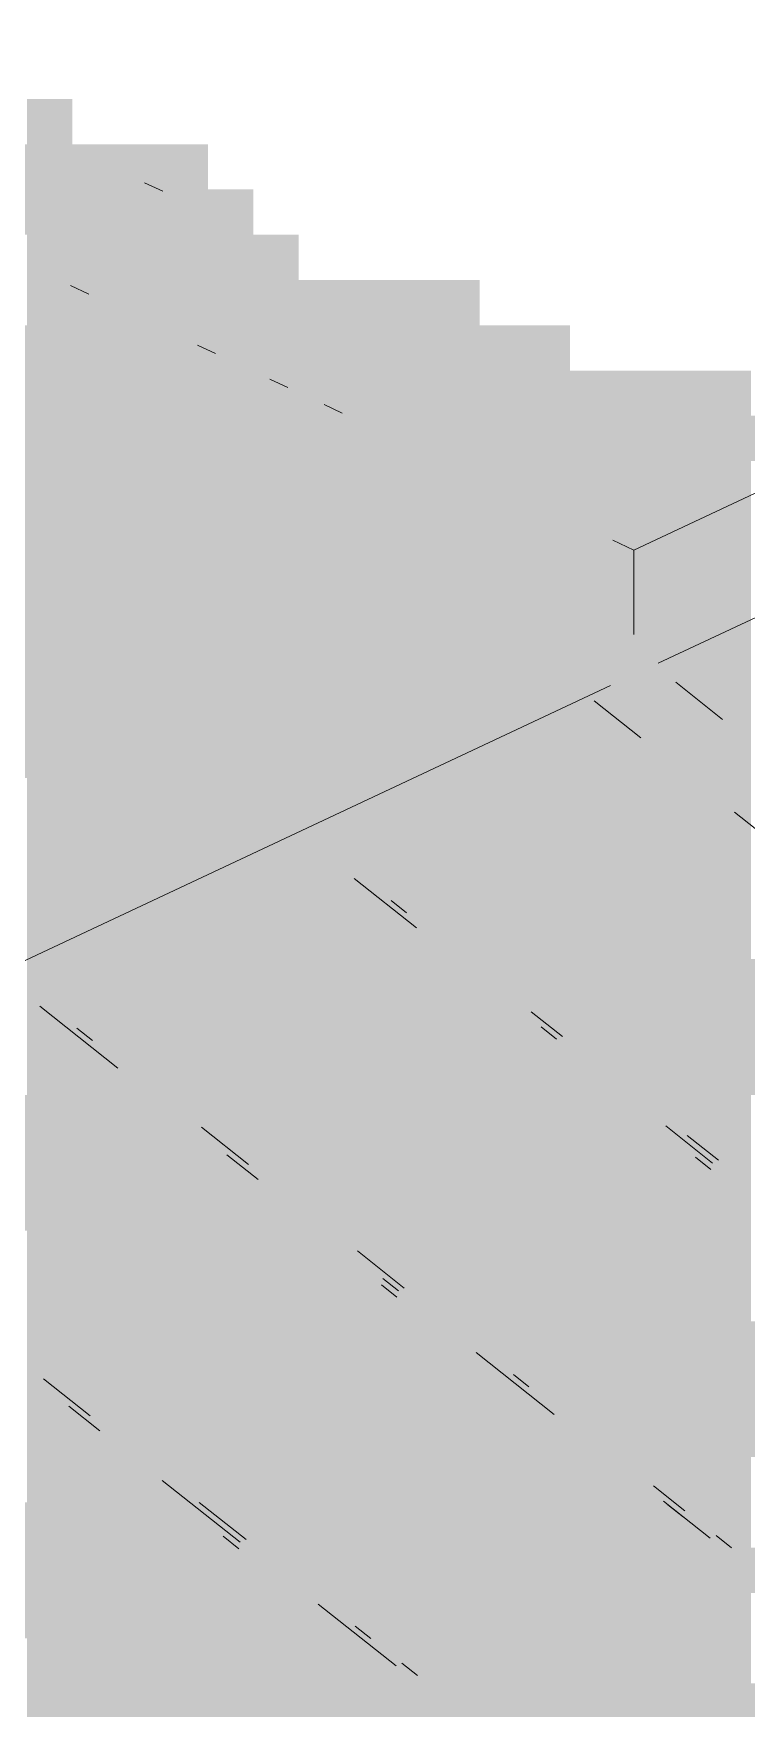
# Model space of a CAD drawing. Header units: millimetres. Extents: x 5 to 1315, y 5 to 292.
# Drawn here: x 1167.57 to 1169.089, y 91.334 to 94.9 of the extents above; entities that cross this region are included whole.
import ezdxf

# ---------------------------------------------------------------- set-up
doc = ezdxf.new("R2010")
doc.units = ezdxf.units.MM
doc.layers.add('EXISTING', color=7, linetype='Continuous')
doc.layers.add('IMAGES', color=7, linetype='Continuous')

# ---------------------------------------------------------------- blocks, each defined once
blk = doc.blocks.new('SHEET_03')
at = {"layer": 'EXISTING', "color": 250, "lineweight": 9}
for p, q in [((268.8487, 93.8004), (272.9076, 95.706)), ((268.9003, 93.5593), (272.6375, 95.3138)), ((267.8454, 94.5646), (267.8068, 94.5827)), ((267.649, 94.3637), (267.6876, 94.3456)), ((267.9191, 94.2369), (267.9577, 94.2188)), ((268.0735, 94.1644), (268.112, 94.1463)), ((268.1892, 94.1101), (268.2278, 94.092)), ((268.8041, 93.8214), (268.8487, 93.8004)), ((268.8487, 93.8004), (268.8487, 93.6205)), ((265.0236, 91.7393), (268.7993, 93.5119)), ((269.0375, 93.44), (268.9379, 93.519)), ((268.7642, 93.4794), (268.8638, 93.4003)), ((269.063, 93.2423), (269.1958, 93.137)), ((268.2527, 93.101), (268.3855, 92.9957)), ((268.3647, 93.0279), (268.3316, 93.0542)), ((267.5838, 92.8289), (267.7497, 92.6972)), ((268.6967, 92.7645), (268.6303, 92.8172)), ((267.6958, 92.7558), (267.6626, 92.7821)), ((268.651, 92.785), (268.6842, 92.7586)), ((268.0278, 92.4924), (267.9282, 92.5714)), ((268.9166, 92.5742), (269.0162, 92.4952)), ((269.0287, 92.5011), (268.9623, 92.5538)), ((267.9821, 92.5128), (268.0485, 92.4602)), ((269.013, 92.4816), (268.9798, 92.5079)), ((268.3598, 92.229), (268.2602, 92.308)), ((268.3141, 92.2495), (268.3473, 92.2231)), ((268.3441, 92.2095), (268.3109, 92.2358)), ((268.5132, 92.0914), (268.6792, 91.9597)), ((267.6909, 91.9569), (267.5913, 92.0359)), ((268.6253, 92.0183), (268.5921, 92.0446)), ((267.6452, 91.9773), (267.7116, 91.9247)), ((267.8443, 91.8193), (268.0103, 91.6876)), ((268.9573, 91.7549), (268.8909, 91.8076)), ((268.9116, 91.7754), (269.0112, 91.6963)), ((268.0228, 91.6935), (267.9232, 91.7725)), ((268.9541, 91.7413), (268.9209, 91.7676)), ((269.0569, 91.6759), (269.0237, 91.7022)), ((268.0072, 91.674), (267.974, 91.7003)), ((268.1763, 91.5559), (268.3423, 91.4242)), ((268.2884, 91.4828), (268.2552, 91.5091)), ((268.388, 91.4037), (268.3548, 91.4301))]:
    blk.add_line(p, q, dxfattribs=at)
at = {"layer": 'IMAGES', "color": 7}
for points in [[(267.5564, 94.6647), (267.6527, 94.6647), (267.5564, 94.7611), (267.6527, 94.7611)], [(267.2673, 94.5683), (267.6527, 94.5683), (267.2673, 94.6647), (267.6527, 94.6647)], [(267.6527, 94.5683), (267.7491, 94.5683), (267.6527, 94.6647), (267.7491, 94.6647)], [(267.7491, 94.5683), (267.9418, 94.5683), (267.7491, 94.6647), (267.9418, 94.6647)], [(267.3636, 94.4719), (267.7491, 94.4719), (267.3636, 94.5683), (267.7491, 94.5683)], [(267.7491, 94.4719), (267.9418, 94.4719), (267.7491, 94.5683), (267.9418, 94.5683)], [(267.9418, 94.4719), (268.0382, 94.4719), (267.9418, 94.5683), (268.0382, 94.5683)], [(267.5564, 94.3755), (267.6527, 94.3755), (267.5564, 94.4719), (267.6527, 94.4719)], [(267.6527, 94.3755), (268.1345, 94.3755), (267.6527, 94.4719), (268.1345, 94.4719)], [(267.5564, 94.2791), (267.6527, 94.2791), (267.5564, 94.3755), (267.6527, 94.3755)], [(267.6527, 94.2791), (267.7491, 94.2791), (267.6527, 94.3755), (267.7491, 94.3755)], [(267.7491, 94.2791), (268.2309, 94.2791), (267.7491, 94.3755), (268.2309, 94.3755)], [(268.2309, 94.2791), (268.3273, 94.2791), (268.2309, 94.3755), (268.3273, 94.3755)], [(268.3273, 94.2791), (268.52, 94.2791), (268.3273, 94.3755), (268.52, 94.3755)], [(265.5327, 94.1827), (267.6527, 94.1827), (265.5327, 94.2791), (267.6527, 94.2791)], [(267.6527, 94.1827), (267.7491, 94.1827), (267.6527, 94.2791), (267.7491, 94.2791)], [(267.7491, 94.1827), (267.8455, 94.1827), (267.7491, 94.2791), (267.8455, 94.2791)], [(267.8455, 94.1827), (267.9418, 94.1827), (267.8455, 94.2791), (267.9418, 94.2791)], [(267.9418, 94.1827), (268.0382, 94.1827), (267.9418, 94.2791), (268.0382, 94.2791)], [(268.0382, 94.1827), (268.4236, 94.1827), (268.0382, 94.2791), (268.4236, 94.2791)], [(268.4236, 94.1827), (268.52, 94.1827), (268.4236, 94.2791), (268.52, 94.2791)], [(268.52, 94.1827), (268.6164, 94.1827), (268.52, 94.2791), (268.6164, 94.2791)], [(268.6164, 94.1827), (268.7127, 94.1827), (268.6164, 94.2791), (268.7127, 94.2791)], [(265.7255, 94.0863), (267.9418, 94.0863), (265.7255, 94.1827), (267.9418, 94.1827)], [(267.9418, 94.0863), (268.0382, 94.0863), (267.9418, 94.1827), (268.0382, 94.1827)], [(268.0382, 94.0863), (268.1345, 94.0863), (268.0382, 94.1827), (268.1345, 94.1827)], [(268.1345, 94.0863), (268.2309, 94.0863), (268.1345, 94.1827), (268.2309, 94.1827)], [(268.2309, 94.0863), (268.3273, 94.0863), (268.2309, 94.1827), (268.3273, 94.1827)], [(268.3273, 94.0863), (268.6164, 94.0863), (268.3273, 94.1827), (268.6164, 94.1827)], [(268.6164, 94.0863), (268.7127, 94.0863), (268.6164, 94.1827), (268.7127, 94.1827)], [(268.7127, 94.0863), (268.8091, 94.0863), (268.7127, 94.1827), (268.8091, 94.1827)], [(268.8091, 94.0863), (269.0018, 94.0863), (268.8091, 94.1827), (269.0018, 94.1827)], [(269.0018, 94.0863), (269.0982, 94.0863), (269.0018, 94.1827), (269.0982, 94.1827)], [(265.9182, 93.9899), (268.0382, 93.9899), (265.9182, 94.0863), (268.0382, 94.0863)], [(268.0382, 93.9899), (268.1345, 93.9899), (268.0382, 94.0863), (268.1345, 94.0863)], [(268.1345, 93.9899), (268.2309, 93.9899), (268.1345, 94.0863), (268.2309, 94.0863)], [(268.2309, 93.9899), (268.3273, 93.9899), (268.2309, 94.0863), (268.3273, 94.0863)], [(268.3273, 93.9899), (268.4236, 93.9899), (268.3273, 94.0863), (268.4236, 94.0863)], [(268.4236, 93.9899), (268.8091, 93.9899), (268.4236, 94.0863), (268.8091, 94.0863)], [(268.8091, 93.9899), (268.9055, 93.9899), (268.8091, 94.0863), (268.9055, 94.0863)], [(268.9055, 93.9899), (269.2909, 93.9899), (268.9055, 94.0863), (269.2909, 94.0863)], [(266.1109, 93.8935), (268.3273, 93.8935), (266.1109, 93.9899), (268.3273, 93.9899)], [(268.3273, 93.8935), (268.52, 93.8935), (268.3273, 93.9899), (268.52, 93.9899)], [(268.52, 93.8935), (268.6164, 93.8935), (268.52, 93.9899), (268.6164, 93.9899)], [(268.6164, 93.8935), (269.0018, 93.8935), (268.6164, 93.9899), (269.0018, 93.9899)], [(269.0018, 93.8935), (269.0982, 93.8935), (269.0018, 93.9899), (269.0982, 93.9899)], [(266.4, 93.797), (268.52, 93.797), (266.4, 93.8935), (268.52, 93.8935)], [(268.52, 93.797), (268.6164, 93.797), (268.52, 93.8935), (268.6164, 93.8935)], [(268.6164, 93.797), (268.7127, 93.797), (268.6164, 93.8935), (268.7127, 93.8935)], [(268.7127, 93.797), (268.8091, 93.797), (268.7127, 93.8935), (268.8091, 93.8935)], [(268.8091, 93.797), (268.9055, 93.797), (268.8091, 93.8935), (268.9055, 93.8935)], [(268.9055, 93.797), (269.0018, 93.797), (268.9055, 93.8935), (269.0018, 93.8935)], [(269.0018, 93.797), (269.0982, 93.797), (269.0018, 93.8935), (269.0982, 93.8935)], [(266.4964, 93.7006), (268.8091, 93.7006), (266.4964, 93.797), (268.8091, 93.797)], [(268.8091, 93.6042), (268.9055, 93.6042), (268.8091, 93.797), (268.9055, 93.797)], [(268.9055, 93.7006), (269.0018, 93.7006), (268.9055, 93.797), (269.0018, 93.797)], [(269.0018, 93.7006), (269.0982, 93.7006), (269.0018, 93.797), (269.0982, 93.797)], [(266.6891, 93.6042), (268.8091, 93.6042), (266.6891, 93.7006), (268.8091, 93.7006)], [(268.9055, 93.6042), (269.0018, 93.6042), (268.9055, 93.7006), (269.0018, 93.7006)], [(269.0018, 93.6042), (269.0982, 93.6042), (269.0018, 93.7006), (269.0982, 93.7006)], [(266.8818, 93.5078), (268.7127, 93.5078), (266.8818, 93.6042), (268.7127, 93.6042)], [(268.7127, 93.5078), (268.8091, 93.5078), (268.7127, 93.6042), (268.8091, 93.6042)], [(268.8091, 93.5078), (268.9055, 93.5078), (268.8091, 93.6042), (268.9055, 93.6042)], [(268.9055, 93.5078), (269.0018, 93.5078), (268.9055, 93.6042), (269.0018, 93.6042)], [(269.0018, 93.5078), (269.0982, 93.5078), (269.0018, 93.6042), (269.0982, 93.6042)], [(267.0745, 93.4114), (268.4236, 93.4114), (267.0745, 93.5078), (268.4236, 93.5078)], [(268.4236, 93.4114), (268.52, 93.4114), (268.4236, 93.5078), (268.52, 93.5078)], [(268.52, 93.4114), (268.6164, 93.4114), (268.52, 93.5078), (268.6164, 93.5078)], [(268.6164, 93.4114), (268.7127, 93.4114), (268.6164, 93.5078), (268.7127, 93.5078)], [(268.7127, 93.4114), (268.8091, 93.4114), (268.7127, 93.5078), (268.8091, 93.5078)], [(268.8091, 93.4114), (268.9055, 93.4114), (268.8091, 93.5078), (268.9055, 93.5078)], [(268.9055, 93.4114), (269.0018, 93.4114), (268.9055, 93.5078), (269.0018, 93.5078)], [(269.0018, 93.4114), (269.0982, 93.4114), (269.0018, 93.5078), (269.0982, 93.5078)], [(267.2673, 93.315), (268.3273, 93.315), (267.2673, 93.4114), (268.3273, 93.4114)], [(268.3273, 93.315), (268.4236, 93.315), (268.3273, 93.4114), (268.4236, 93.4114)], [(268.4236, 93.315), (268.52, 93.315), (268.4236, 93.4114), (268.52, 93.4114)], [(268.52, 93.315), (268.6164, 93.315), (268.52, 93.4114), (268.6164, 93.4114)], [(268.6164, 93.315), (268.7127, 93.315), (268.6164, 93.4114), (268.7127, 93.4114)], [(268.7127, 93.315), (268.8091, 93.315), (268.7127, 93.4114), (268.8091, 93.4114)], [(268.8091, 93.315), (268.9055, 93.315), (268.8091, 93.4114), (268.9055, 93.4114)], [(268.9055, 93.315), (269.0018, 93.315), (268.9055, 93.4114), (269.0018, 93.4114)], [(269.0018, 93.315), (269.0982, 93.315), (269.0018, 93.4114), (269.0982, 93.4114)], [(267.5564, 93.2186), (268.0382, 93.2186), (267.5564, 93.315), (268.0382, 93.315)], [(268.0382, 93.2186), (268.1345, 93.2186), (268.0382, 93.315), (268.1345, 93.315)], [(268.1345, 93.2186), (268.2309, 93.2186), (268.1345, 93.315), (268.2309, 93.315)], [(268.2309, 93.2186), (268.3273, 93.2186), (268.2309, 93.315), (268.3273, 93.315)], [(268.3273, 93.2186), (268.4236, 93.2186), (268.3273, 93.315), (268.4236, 93.315)], [(268.4236, 93.2186), (268.52, 93.2186), (268.4236, 93.315), (268.52, 93.315)], [(268.52, 93.2186), (268.6164, 93.2186), (268.52, 93.315), (268.6164, 93.315)], [(268.6164, 93.2186), (268.7127, 93.2186), (268.6164, 93.315), (268.7127, 93.315)], [(268.7127, 93.2186), (268.8091, 93.2186), (268.7127, 93.315), (268.8091, 93.315)], [(268.8091, 93.2186), (268.9055, 93.2186), (268.8091, 93.315), (268.9055, 93.315)], [(268.9055, 93.2186), (269.0018, 93.2186), (268.9055, 93.315), (269.0018, 93.315)], [(269.0018, 93.2186), (269.0982, 93.2186), (269.0018, 93.315), (269.0982, 93.315)], [(267.5564, 93.0258), (267.6527, 93.0258), (267.5564, 93.2186), (267.6527, 93.2186)], [(267.6527, 93.1222), (267.7491, 93.1222), (267.6527, 93.2186), (267.7491, 93.2186)], [(267.7491, 93.1222), (267.8455, 93.1222), (267.7491, 93.2186), (267.8455, 93.2186)], [(267.8455, 93.1222), (267.9418, 93.1222), (267.8455, 93.2186), (267.9418, 93.2186)], [(267.9418, 93.1222), (268.0382, 93.1222), (267.9418, 93.2186), (268.0382, 93.2186)], [(268.0382, 93.1222), (268.2309, 93.1222), (268.0382, 93.2186), (268.2309, 93.2186)], [(268.2309, 93.1222), (268.3273, 93.1222), (268.2309, 93.2186), (268.3273, 93.2186)], [(268.3273, 93.1222), (268.4236, 93.1222), (268.3273, 93.2186), (268.4236, 93.2186)], [(268.4236, 93.1222), (268.52, 93.1222), (268.4236, 93.2186), (268.52, 93.2186)], [(268.52, 93.1222), (268.9055, 93.1222), (268.52, 93.2186), (268.9055, 93.2186)], [(268.9055, 93.1222), (269.0018, 93.1222), (268.9055, 93.2186), (269.0018, 93.2186)], [(269.0018, 93.1222), (269.0982, 93.1222), (269.0018, 93.2186), (269.0982, 93.2186)], [(267.6527, 93.0258), (267.7491, 93.0258), (267.6527, 93.1222), (267.7491, 93.1222)], [(267.7491, 93.0258), (267.8455, 93.0258), (267.7491, 93.1222), (267.8455, 93.1222)], [(267.8455, 93.0258), (267.9418, 93.0258), (267.8455, 93.1222), (267.9418, 93.1222)], [(267.9418, 93.0258), (268.0382, 93.0258), (267.9418, 93.1222), (268.0382, 93.1222)], [(268.0382, 93.0258), (268.2309, 93.0258), (268.0382, 93.1222), (268.2309, 93.1222)], [(268.2309, 93.0258), (268.4236, 93.0258), (268.2309, 93.1222), (268.4236, 93.1222)], [(268.4236, 93.0258), (268.52, 93.0258), (268.4236, 93.1222), (268.52, 93.1222)], [(268.52, 93.0258), (268.6164, 93.0258), (268.52, 93.1222), (268.6164, 93.1222)], [(268.6164, 93.0258), (269.0018, 93.0258), (268.6164, 93.1222), (269.0018, 93.1222)], [(269.0018, 93.0258), (269.0982, 93.0258), (269.0018, 93.1222), (269.0982, 93.1222)], [(267.5564, 92.9294), (267.6527, 92.9294), (267.5564, 93.0258), (267.6527, 93.0258)], [(267.6527, 92.9294), (267.7491, 92.9294), (267.6527, 93.0258), (267.7491, 93.0258)], [(267.7491, 92.9294), (267.8455, 92.9294), (267.7491, 93.0258), (267.8455, 93.0258)], [(267.8455, 92.9294), (267.9418, 92.9294), (267.8455, 93.0258), (267.9418, 93.0258)], [(267.9418, 92.9294), (268.0382, 92.9294), (267.9418, 93.0258), (268.0382, 93.0258)], [(268.0382, 92.9294), (268.1345, 92.9294), (268.0382, 93.0258), (268.1345, 93.0258)], [(268.1345, 92.9294), (268.2309, 92.9294), (268.1345, 93.0258), (268.2309, 93.0258)], [(268.2309, 92.9294), (268.3273, 92.9294), (268.2309, 93.0258), (268.3273, 93.0258)], [(268.3273, 92.9294), (268.4236, 92.9294), (268.3273, 93.0258), (268.4236, 93.0258)], [(268.4236, 92.9294), (268.52, 92.9294), (268.4236, 93.0258), (268.52, 93.0258)], [(268.52, 92.9294), (268.6164, 92.9294), (268.52, 93.0258), (268.6164, 93.0258)], [(268.6164, 92.9294), (268.7127, 92.9294), (268.6164, 93.0258), (268.7127, 93.0258)], [(268.7127, 92.9294), (269.0982, 92.9294), (268.7127, 93.0258), (269.0982, 93.0258)], [(267.5564, 92.833), (267.6527, 92.833), (267.5564, 92.9294), (267.6527, 92.9294)], [(267.6527, 92.833), (267.7491, 92.833), (267.6527, 92.9294), (267.7491, 92.9294)], [(267.7491, 92.833), (267.8455, 92.833), (267.7491, 92.9294), (267.8455, 92.9294)], [(267.8455, 92.833), (267.9418, 92.833), (267.8455, 92.9294), (267.9418, 92.9294)], [(267.9418, 92.833), (268.2309, 92.833), (267.9418, 92.9294), (268.2309, 92.9294)], [(268.2309, 92.833), (268.3273, 92.833), (268.2309, 92.9294), (268.3273, 92.9294)], [(268.3273, 92.833), (268.4236, 92.833), (268.3273, 92.9294), (268.4236, 92.9294)], [(268.4236, 92.833), (268.52, 92.833), (268.4236, 92.9294), (268.52, 92.9294)], [(268.52, 92.833), (268.6164, 92.833), (268.52, 92.9294), (268.6164, 92.9294)], [(268.6164, 92.833), (268.7127, 92.833), (268.6164, 92.9294), (268.7127, 92.9294)], [(268.7127, 92.833), (268.8091, 92.833), (268.7127, 92.9294), (268.8091, 92.9294)], [(268.8091, 92.833), (269.2909, 92.833), (268.8091, 92.9294), (269.2909, 92.9294)], [(267.5564, 92.7366), (267.6527, 92.7366), (267.5564, 92.833), (267.6527, 92.833)], [(267.6527, 92.7366), (267.7491, 92.7366), (267.6527, 92.833), (267.7491, 92.833)], [(267.7491, 92.7366), (268.4236, 92.7366), (267.7491, 92.833), (268.4236, 92.833)], [(268.4236, 92.7366), (268.52, 92.7366), (268.4236, 92.833), (268.52, 92.833)], [(268.52, 92.7366), (268.6164, 92.7366), (268.52, 92.833), (268.6164, 92.833)], [(268.6164, 92.7366), (268.7127, 92.7366), (268.6164, 92.833), (268.7127, 92.833)], [(268.7127, 92.7366), (268.8091, 92.7366), (268.7127, 92.833), (268.8091, 92.833)], [(268.8091, 92.7366), (268.9055, 92.7366), (268.8091, 92.833), (268.9055, 92.833)], [(268.9055, 92.7366), (269.3873, 92.7366), (268.9055, 92.833), (269.3873, 92.833)], [(267.5564, 92.6402), (267.6527, 92.6402), (267.5564, 92.7366), (267.6527, 92.7366)], [(267.6527, 92.6402), (267.8455, 92.6402), (267.6527, 92.7366), (267.8455, 92.7366)], [(267.8455, 92.6402), (267.9418, 92.6402), (267.8455, 92.7366), (267.9418, 92.7366)], [(267.9418, 92.6402), (268.0382, 92.6402), (267.9418, 92.7366), (268.0382, 92.7366)], [(268.0382, 92.6402), (268.52, 92.6402), (268.0382, 92.7366), (268.52, 92.7366)], [(268.52, 92.6402), (268.6164, 92.6402), (268.52, 92.7366), (268.6164, 92.7366)], [(268.6164, 92.6402), (268.7127, 92.6402), (268.6164, 92.7366), (268.7127, 92.7366)], [(268.7127, 92.6402), (268.8091, 92.6402), (268.7127, 92.7366), (268.8091, 92.7366)], [(268.8091, 92.6402), (268.9055, 92.6402), (268.8091, 92.7366), (268.9055, 92.7366)], [(268.9055, 92.6402), (269.0018, 92.6402), (268.9055, 92.7366), (269.0018, 92.7366)], [(269.0018, 92.6402), (269.4836, 92.6402), (269.0018, 92.7366), (269.4836, 92.7366)], [(267.3636, 92.5438), (267.6527, 92.5438), (267.3636, 92.6402), (267.6527, 92.6402)], [(267.6527, 92.5438), (267.7491, 92.5438), (267.6527, 92.6402), (267.7491, 92.6402)], [(267.7491, 92.5438), (267.8455, 92.5438), (267.7491, 92.6402), (267.8455, 92.6402)], [(267.8455, 92.5438), (268.0382, 92.5438), (267.8455, 92.6402), (268.0382, 92.6402)], [(268.0382, 92.5438), (268.1345, 92.5438), (268.0382, 92.6402), (268.1345, 92.6402)], [(268.1345, 92.5438), (268.6164, 92.5438), (268.1345, 92.6402), (268.6164, 92.6402)], [(268.6164, 92.5438), (268.8091, 92.5438), (268.6164, 92.6402), (268.8091, 92.6402)], [(268.8091, 92.5438), (269.0018, 92.5438), (268.8091, 92.6402), (269.0018, 92.6402)], [(269.0018, 92.5438), (269.0982, 92.5438), (269.0018, 92.6402), (269.0982, 92.6402)], [(267.2673, 92.4474), (267.7491, 92.4474), (267.2673, 92.5438), (267.7491, 92.5438)], [(267.7491, 92.4474), (267.8455, 92.4474), (267.7491, 92.5438), (267.8455, 92.5438)], [(267.8455, 92.4474), (267.9418, 92.4474), (267.8455, 92.5438), (267.9418, 92.5438)], [(267.9418, 92.4474), (268.1345, 92.4474), (267.9418, 92.5438), (268.1345, 92.5438)], [(268.1345, 92.4474), (268.2309, 92.4474), (268.1345, 92.5438), (268.2309, 92.5438)], [(268.2309, 92.4474), (268.8091, 92.4474), (268.2309, 92.5438), (268.8091, 92.5438)], [(268.8091, 92.4474), (268.9055, 92.4474), (268.8091, 92.5438), (268.9055, 92.5438)], [(268.9055, 92.4474), (269.0982, 92.4474), (268.9055, 92.5438), (269.0982, 92.5438)], [(267.3636, 92.351), (267.8455, 92.351), (267.3636, 92.4474), (267.8455, 92.4474)], [(267.8455, 92.351), (267.9418, 92.351), (267.8455, 92.4474), (267.9418, 92.4474)], [(267.9418, 92.351), (268.0382, 92.351), (267.9418, 92.4474), (268.0382, 92.4474)], [(268.0382, 92.351), (268.2309, 92.351), (268.0382, 92.4474), (268.2309, 92.4474)], [(268.2309, 92.351), (268.3273, 92.351), (268.2309, 92.4474), (268.3273, 92.4474)], [(268.3273, 92.351), (268.4236, 92.351), (268.3273, 92.4474), (268.4236, 92.4474)], [(268.4236, 92.351), (269.0018, 92.351), (268.4236, 92.4474), (269.0018, 92.4474)], [(269.0018, 92.351), (269.0982, 92.351), (269.0018, 92.4474), (269.0982, 92.4474)], [(267.5564, 92.2546), (268.0382, 92.2546), (267.5564, 92.351), (268.0382, 92.351)], [(268.0382, 92.2546), (268.1345, 92.2546), (268.0382, 92.351), (268.1345, 92.351)], [(268.1345, 92.2546), (268.2309, 92.2546), (268.1345, 92.351), (268.2309, 92.351)], [(268.2309, 92.2546), (268.3273, 92.2546), (268.2309, 92.351), (268.3273, 92.351)], [(268.3273, 92.2546), (268.4236, 92.2546), (268.3273, 92.351), (268.4236, 92.351)], [(268.4236, 92.2546), (268.52, 92.2546), (268.4236, 92.351), (268.52, 92.351)], [(268.52, 92.2546), (269.0018, 92.2546), (268.52, 92.351), (269.0018, 92.351)], [(269.0018, 92.2546), (269.0982, 92.2546), (269.0018, 92.351), (269.0982, 92.351)], [(267.5564, 92.1582), (267.6527, 92.1582), (267.5564, 92.2546), (267.6527, 92.2546)], [(267.6527, 92.1582), (268.1345, 92.1582), (267.6527, 92.2546), (268.1345, 92.2546)], [(268.1345, 92.1582), (268.2309, 92.1582), (268.1345, 92.2546), (268.2309, 92.2546)], [(268.2309, 92.1582), (268.4236, 92.1582), (268.2309, 92.2546), (268.4236, 92.2546)], [(268.4236, 92.1582), (268.52, 92.1582), (268.4236, 92.2546), (268.52, 92.2546)], [(268.52, 92.1582), (268.6164, 92.1582), (268.52, 92.2546), (268.6164, 92.2546)], [(268.6164, 92.1582), (269.0982, 92.1582), (268.6164, 92.2546), (269.0982, 92.2546)], [(267.5564, 92.0618), (267.6527, 92.0618), (267.5564, 92.1582), (267.6527, 92.1582)], [(267.6527, 92.0618), (267.7491, 92.0618), (267.6527, 92.1582), (267.7491, 92.1582)], [(267.7491, 92.0618), (268.2309, 92.0618), (267.7491, 92.1582), (268.2309, 92.1582)], [(268.2309, 92.0618), (268.3273, 92.0618), (268.2309, 92.1582), (268.3273, 92.1582)], [(268.3273, 92.0618), (268.4236, 92.0618), (268.3273, 92.1582), (268.4236, 92.1582)], [(268.4236, 92.0618), (268.52, 92.0618), (268.4236, 92.1582), (268.52, 92.1582)], [(268.52, 92.0618), (268.6164, 92.0618), (268.52, 92.1582), (268.6164, 92.1582)], [(268.6164, 92.0618), (268.7127, 92.0618), (268.6164, 92.1582), (268.7127, 92.1582)], [(268.7127, 92.0618), (269.2909, 92.0618), (268.7127, 92.1582), (269.2909, 92.1582)], [(267.5564, 91.9654), (267.7491, 91.9654), (267.5564, 92.0618), (267.7491, 92.0618)], [(267.7491, 91.9654), (267.8455, 91.9654), (267.7491, 92.0618), (267.8455, 92.0618)], [(267.8455, 91.9654), (268.52, 91.9654), (267.8455, 92.0618), (268.52, 92.0618)], [(268.52, 91.9654), (268.7127, 91.9654), (268.52, 92.0618), (268.7127, 92.0618)], [(268.7127, 91.9654), (268.8091, 91.9654), (268.7127, 92.0618), (268.8091, 92.0618)], [(268.8091, 91.9654), (268.9055, 91.9654), (268.8091, 92.0618), (268.9055, 92.0618)], [(268.9055, 91.9654), (269.3873, 91.9654), (268.9055, 92.0618), (269.3873, 92.0618)], [(267.5564, 91.869), (267.6527, 91.869), (267.5564, 91.9654), (267.6527, 91.9654)], [(267.6527, 91.869), (267.8455, 91.869), (267.6527, 91.9654), (267.8455, 91.9654)], [(267.8455, 91.869), (267.9418, 91.869), (267.8455, 91.9654), (267.9418, 91.9654)], [(267.9418, 91.869), (268.52, 91.869), (267.9418, 91.9654), (268.52, 91.9654)], [(268.52, 91.869), (268.6164, 91.869), (268.52, 91.9654), (268.6164, 91.9654)], [(268.6164, 91.869), (268.8091, 91.869), (268.6164, 91.9654), (268.8091, 91.9654)], [(268.8091, 91.869), (268.9055, 91.869), (268.8091, 91.9654), (268.9055, 91.9654)], [(268.9055, 91.869), (269.0018, 91.869), (268.9055, 91.9654), (269.0018, 91.9654)], [(269.0018, 91.869), (269.4836, 91.869), (269.0018, 91.9654), (269.4836, 91.9654)], [(267.5564, 91.7726), (267.6527, 91.7726), (267.5564, 91.869), (267.6527, 91.869)], [(267.6527, 91.7726), (267.7491, 91.7726), (267.6527, 91.869), (267.7491, 91.869)], [(267.7491, 91.7726), (267.9418, 91.7726), (267.7491, 91.869), (267.9418, 91.869)], [(267.9418, 91.7726), (268.0382, 91.7726), (267.9418, 91.869), (268.0382, 91.869)], [(268.0382, 91.7726), (268.1345, 91.7726), (268.0382, 91.869), (268.1345, 91.869)], [(268.1345, 91.7726), (268.6164, 91.7726), (268.1345, 91.869), (268.6164, 91.869)], [(268.6164, 91.7726), (268.7127, 91.7726), (268.6164, 91.869), (268.7127, 91.869)], [(268.7127, 91.7726), (268.8091, 91.7726), (268.7127, 91.869), (268.8091, 91.869)], [(268.8091, 91.7726), (269.0018, 91.7726), (268.8091, 91.869), (269.0018, 91.869)], [(269.0018, 91.7726), (269.0982, 91.7726), (269.0018, 91.869), (269.0982, 91.869)], [(267.2673, 91.6762), (267.6527, 91.6762), (267.2673, 91.7726), (267.6527, 91.7726)], [(267.6527, 91.6762), (267.8455, 91.6762), (267.6527, 91.7726), (267.8455, 91.7726)], [(267.8455, 91.6762), (268.0382, 91.6762), (267.8455, 91.7726), (268.0382, 91.7726)], [(268.0382, 91.6762), (268.1345, 91.6762), (268.0382, 91.7726), (268.1345, 91.7726)], [(268.1345, 91.6762), (268.2309, 91.6762), (268.1345, 91.7726), (268.2309, 91.7726)], [(268.2309, 91.6762), (268.7127, 91.6762), (268.2309, 91.7726), (268.7127, 91.7726)], [(268.7127, 91.6762), (268.8091, 91.6762), (268.7127, 91.7726), (268.8091, 91.7726)], [(268.8091, 91.6762), (268.9055, 91.6762), (268.8091, 91.7726), (268.9055, 91.7726)], [(268.9055, 91.6762), (269.0982, 91.6762), (268.9055, 91.7726), (269.0982, 91.7726)], [(267.3636, 91.5798), (267.8455, 91.5798), (267.3636, 91.6762), (267.8455, 91.6762)], [(267.8455, 91.5798), (267.9418, 91.5798), (267.8455, 91.6762), (267.9418, 91.6762)], [(267.9418, 91.5798), (268.0382, 91.5798), (267.9418, 91.6762), (268.0382, 91.6762)], [(268.0382, 91.5798), (268.1345, 91.5798), (268.0382, 91.6762), (268.1345, 91.6762)], [(268.1345, 91.5798), (268.2309, 91.5798), (268.1345, 91.6762), (268.2309, 91.6762)], [(268.2309, 91.5798), (268.3273, 91.5798), (268.2309, 91.6762), (268.3273, 91.6762)], [(268.3273, 91.5798), (268.8091, 91.5798), (268.3273, 91.6762), (268.8091, 91.6762)], [(268.8091, 91.5798), (268.9055, 91.5798), (268.8091, 91.6762), (268.9055, 91.6762)], [(268.9055, 91.5798), (269.0018, 91.5798), (268.9055, 91.6762), (269.0018, 91.6762)], [(269.0018, 91.5798), (269.1945, 91.5798), (269.0018, 91.6762), (269.1945, 91.6762)], [(267.46, 91.4834), (267.9418, 91.4834), (267.46, 91.5798), (267.9418, 91.5798)], [(267.9418, 91.4834), (268.0382, 91.4834), (267.9418, 91.5798), (268.0382, 91.5798)], [(268.0382, 91.4834), (268.1345, 91.4834), (268.0382, 91.5798), (268.1345, 91.5798)], [(268.1345, 91.4834), (268.2309, 91.4834), (268.1345, 91.5798), (268.2309, 91.5798)], [(268.2309, 91.4834), (268.3273, 91.4834), (268.2309, 91.5798), (268.3273, 91.5798)], [(268.3273, 91.4834), (268.4236, 91.4834), (268.3273, 91.5798), (268.4236, 91.5798)], [(268.4236, 91.4834), (269.0018, 91.4834), (268.4236, 91.5798), (269.0018, 91.5798)], [(269.0018, 91.4834), (269.0982, 91.4834), (269.0018, 91.5798), (269.0982, 91.5798)], [(267.5564, 91.387), (268.2309, 91.387), (267.5564, 91.4834), (268.2309, 91.4834)], [(268.2309, 91.387), (268.4236, 91.387), (268.2309, 91.4834), (268.4236, 91.4834)], [(268.4236, 91.387), (268.52, 91.387), (268.4236, 91.4834), (268.52, 91.4834)], [(268.52, 91.387), (268.6164, 91.387), (268.52, 91.4834), (268.6164, 91.4834)], [(268.6164, 91.387), (269.0982, 91.387), (268.6164, 91.4834), (269.0982, 91.4834)], [(267.5564, 91.2906), (267.6527, 91.2906), (267.5564, 91.387), (267.6527, 91.387)], [(267.6527, 91.2906), (267.7491, 91.2906), (267.6527, 91.387), (267.7491, 91.387)], [(267.7491, 91.2906), (268.2309, 91.2906), (267.7491, 91.387), (268.2309, 91.387)], [(268.2309, 91.2906), (268.3273, 91.2906), (268.2309, 91.387), (268.3273, 91.387)], [(268.3273, 91.2906), (268.4236, 91.2906), (268.3273, 91.387), (268.4236, 91.387)], [(268.4236, 91.2906), (268.52, 91.2906), (268.4236, 91.387), (268.52, 91.387)], [(268.52, 91.2906), (268.6164, 91.2906), (268.52, 91.387), (268.6164, 91.387)], [(268.6164, 91.2906), (268.7127, 91.2906), (268.6164, 91.387), (268.7127, 91.387)], [(268.7127, 91.2906), (269.1945, 91.2906), (268.7127, 91.387), (269.1945, 91.387)]]:
    blk.add_solid(points, dxfattribs=at)

msp = doc.modelspace()

# ---------------------------------------------------------------- block references
msp.add_blockref('SHEET_03', (900, 0))

doc.saveas('drawing.dxf')
